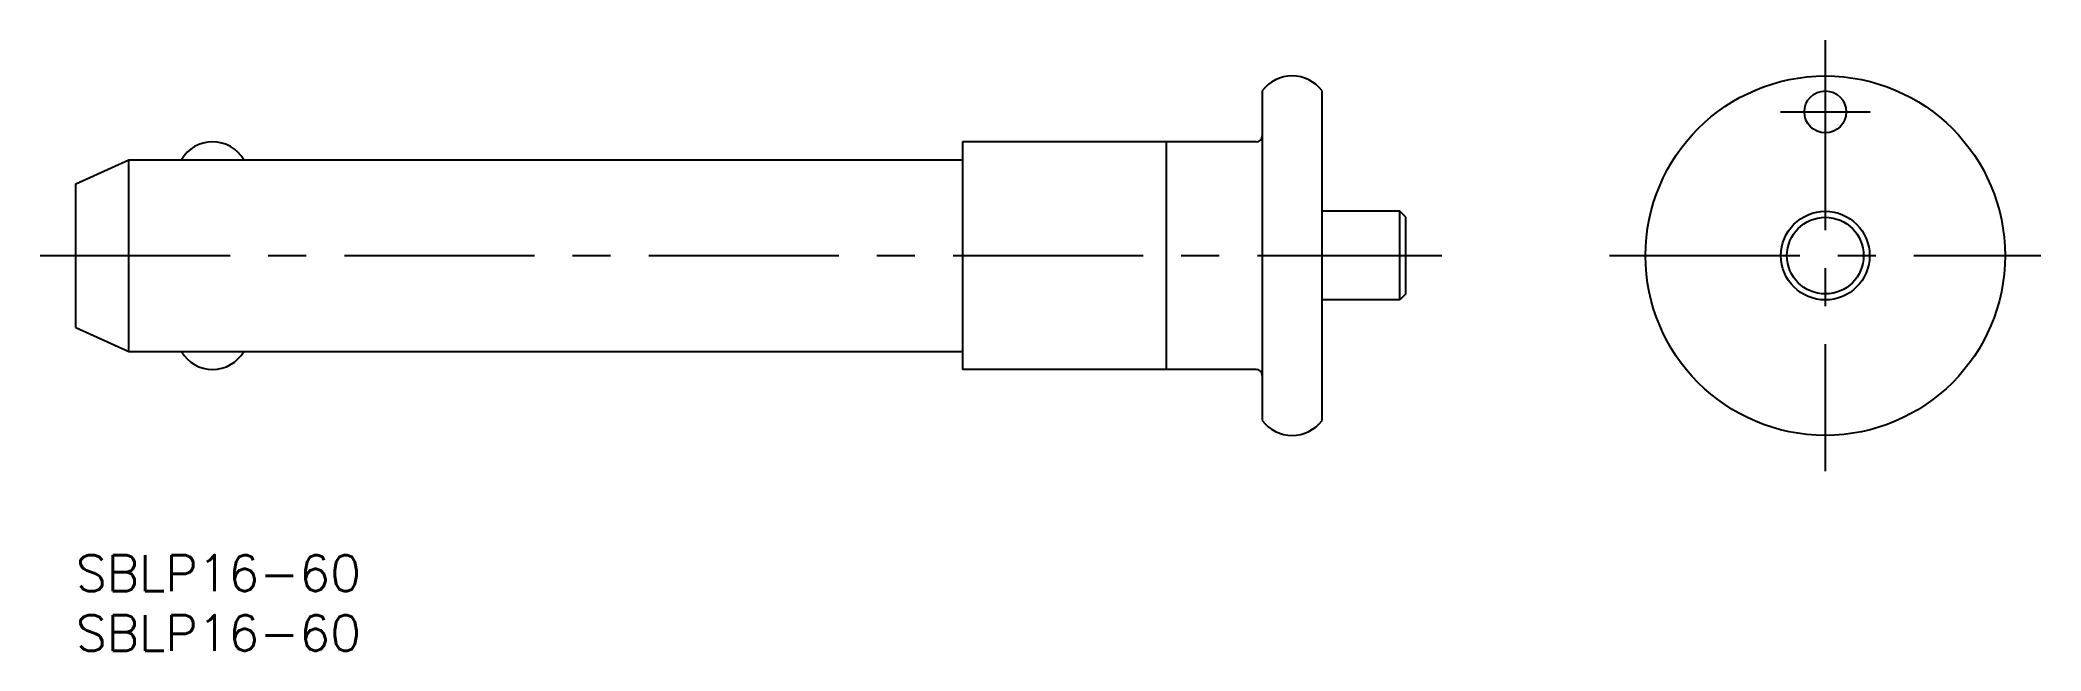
# Model space of a CAD drawing. Extents: x -3 to 164, y -8 to 43.
import ezdxf

# ---------------------------------------------------------------- set-up
doc = ezdxf.new("R2010")
doc.units = 0
doc.header["$LTSCALE"] = 0.5
doc.linetypes.add('CENTER', pattern=[50.8, 31.75, -6.35, 6.35, -6.35])
for name, color, linetype in [('MSM_CENTER', 1, 'CENTER'), ('MSM_CONTINUOUS', 7, 'CONTINUOUS'), ('MSM_PART_NUMBER', 7, 'CONTINUOUS')]:
    doc.layers.add(name, color=color, linetype=linetype)
doc.styles.get("Standard").update_dxf_attribs({"font": 'txt.shx', "height": 3, "bigfont": 'bigfont.shx'})

# ---------------------------------------------------------------- blocks, each defined once
blk = doc.blocks.new('*U10')
at = {"layer": 'MSM_PART_NUMBER'}
blk.add_text('SBLP16-60', height=3, dxfattribs=at).set_placement((0, -3))
blk = doc.blocks.new('*U11')
at = {"layer": 'MSM_PART_NUMBER'}
blk.add_text('SBLP16-60', height=3, dxfattribs=at).set_placement((0, -8))

msp = doc.modelspace()

# ---------------------------------------------------------------- linework, layer by layer
at = {"layer": 'MSM_CENTER'}
for p, q in [((146, 43), (146, 7)), ((142.25, 37), (149.75, 37)), ((-3, 25), (114, 25)), ((128, 25), (164, 25))]:
    msp.add_line(p, q, dxfattribs=at)
at = {"layer": 'MSM_CONTINUOUS'}
for p, q in [((99, 38.75), (99, 11.25)), ((104, 11.25), (104, 38.75)), ((98.5, 34.5), (74, 34.5)), ((74, 34.5), (74, 15.5)), ((91, 34.5), (91, 15.5)), ((0, 31), (4.4, 33)), ((4.4, 33), (74, 33)), ((4.4, 17), (4.4, 33)), ((0, 19), (0, 31)), ((110.5, 28.7), (104, 28.7)), ((111, 28.2), (110.5, 28.7)), ((110.5, 21.3), (110.5, 28.7)), ((111, 21.8), (111, 28.2)), ((111, 21.8), (110.5, 21.3)), ((110.5, 21.3), (104, 21.3)), ((0, 19), (4.4, 17)), ((4.4, 17), (74, 17)), ((98.5, 15.5), (74, 15.5))]:
    msp.add_line(p, q, dxfattribs=at)
for centre, radius in [((146, 25), 15), ((146, 37), 1.75), ((146, 25), 3.7), ((146, 25), 3.2)]:
    msp.add_circle(centre, radius, dxfattribs=at)
for centre, radius, start, end in [((101.5, 36.88), 3.12, 36.8455, 143.1545), ((11.4, 31.5), 3, 30, 150), ((98.5, 35), 0.5, 270, 0), ((11.4, 18.5), 3, 210, 330), ((98.5, 15), 0.5, 0, 90), ((101.5, 13.12), 3.12, 216.8455, 323.1545)]:
    msp.add_arc(centre, radius, start, end, dxfattribs=at)

# ---------------------------------------------------------------- block references
for name in ['*U10', '*U11']:
    msp.add_blockref(name, (0, 0), dxfattribs=at)

doc.saveas('drawing.dxf')
